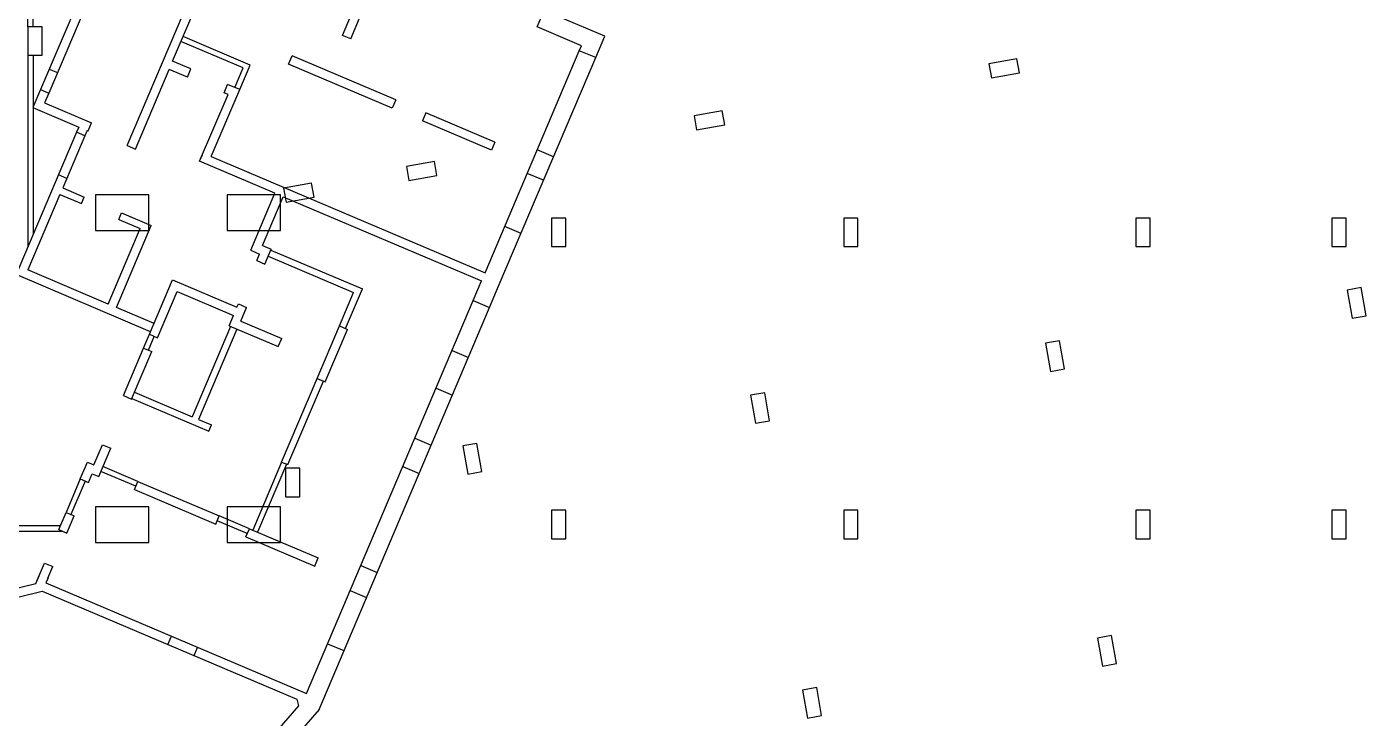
# Model space of a CAD drawing. Header units: metres. Extents: x -681087 to 1033303, y 74272 to 2630761.
# Drawn here: x 15859 to 53448, y 2338000 to 2357404 of the extents above; entities that cross this region are included whole.
import ezdxf

# ---------------------------------------------------------------- set-up
doc = ezdxf.new("R2010")
doc.units = ezdxf.units.M
for name, color, linetype in [('SKELETON_CLEAN', 7, 'Continuous'), ('SKELETON_ISOLATED', 1, 'Continuous'), ('SKELETON_ORIGINAL', 8, 'Continuous')]:
    doc.layers.add(name, color=color, linetype=linetype)

msp = doc.modelspace()

# ---------------------------------------------------------------- linework, layer by layer
at = {"layer": 'SKELETON_CLEAN'}
for p, q in [((15891, 2357404), (15891, 2365304)), ((16041, 2357404), (16041, 2361183)), ((18087, 2359980), (16246, 2355644)), ((18219, 2359652), (16477, 2355546)), ((19952, 2356439), (20940, 2358768)), ((24719, 2357164), (25387, 2358738)), ((18675, 2354070), (20613, 2358636)), ((24949, 2357067), (25617, 2358641)), ((30180, 2357399), (30668, 2358550)), ((32078, 2357137), (30836, 2357664)), ((16291, 2357404), (15891, 2357404)), ((15891, 2357404), (15891, 2356604)), ((16291, 2356604), (16291, 2357404)), ((31423, 2356872), (30180, 2357399)), ((21930, 2356251), (20186, 2356990)), ((22127, 2356331), (20244, 2357128)), ((24949, 2357067), (24719, 2357164)), ((31364, 2356734), (31423, 2356872)), ((31824, 2356538), (32078, 2357137)), ((15891, 2356604), (16291, 2356604)), ((15891, 2356604), (15891, 2351223)), ((23208, 2356355), (23306, 2356586)), ((26214, 2355351), (23306, 2356586)), ((28719, 2350502), (31364, 2356734)), ((29120, 2350168), (31824, 2356538)), ((31824, 2356538), (31364, 2356734)), ((43647, 2356505), (42859, 2356366)), ((43717, 2356111), (43647, 2356505)), ((18905, 2353972), (19854, 2356209)), ((20365, 2355992), (19854, 2356209)), ((20463, 2356223), (19952, 2356439)), ((20365, 2355992), (20463, 2356223)), ((21696, 2355699), (21930, 2356251)), ((21834, 2355640), (22127, 2356331)), ((26117, 2355121), (23208, 2356355)), ((42859, 2356366), (42929, 2355972)), ((42929, 2355972), (43717, 2356111)), ((21396, 2355555), (21494, 2355785)), ((21834, 2355640), (21494, 2355785)), ((16246, 2355644), (16032, 2355138)), ((16246, 2355644), (16477, 2355546)), ((16477, 2355546), (16359, 2355270)), ((20709, 2353630), (21506, 2355508)), ((21037, 2353762), (21834, 2355640)), ((21506, 2355508), (21396, 2355555)), ((26214, 2355351), (26117, 2355121)), ((16032, 2355138), (17320, 2354591)), ((16359, 2355270), (17676, 2354711)), ((27061, 2354991), (26964, 2354761)), ((28994, 2354171), (27061, 2354991)), ((35375, 2355046), (34587, 2354907)), ((35444, 2354652), (35375, 2355046)), ((17320, 2354591), (17258, 2354443)), ((17578, 2354481), (17676, 2354711)), ((28897, 2353941), (26964, 2354761)), ((34587, 2354907), (34656, 2354513)), ((34656, 2354513), (35444, 2354652)), ((17258, 2354443), (15562, 2350448)), ((17488, 2354346), (16867, 2352882)), ((17488, 2354346), (17258, 2354443)), ((17550, 2354493), (17488, 2354346)), ((17550, 2354493), (17578, 2354481)), ((18675, 2354070), (18905, 2353972)), ((20709, 2353630), (20788, 2353814)), ((28994, 2354171), (28897, 2353941)), ((22822, 2352733), (20709, 2353630)), ((21037, 2353762), (28719, 2350502)), ((27299, 2353622), (26511, 2353483)), ((26511, 2353483), (26581, 2353090)), ((27369, 2353228), (27299, 2353622)), ((26581, 2353090), (27369, 2353228)), ((16788, 2352698), (15890, 2350581)), ((16788, 2352698), (17391, 2352442)), ((16867, 2352882), (17470, 2352626)), ((19283, 2352688), (17783, 2352688)), ((17783, 2352688), (17783, 2351688)), ((19283, 2351688), (19283, 2352688)), ((22983, 2352688), (21483, 2352688)), ((21483, 2352688), (21483, 2351688)), ((22142, 2351132), (22822, 2352733)), ((22983, 2351688), (22983, 2352688)), ((23852, 2353015), (23065, 2352876)), ((23065, 2352876), (23134, 2352482)), ((23922, 2352621), (23852, 2353015)), ((17391, 2352442), (17470, 2352626)), ((22470, 2351264), (23052, 2352636)), ((23052, 2352636), (28621, 2350272)), ((23134, 2352482), (23922, 2352621)), ((18441, 2351997), (18519, 2352181)), ((18441, 2351997), (19044, 2351741)), ((18519, 2352181), (19352, 2351827)), ((30984, 2352038), (30584, 2352038)), ((30584, 2352038), (30584, 2351238)), ((30984, 2351238), (30984, 2352038)), ((39184, 2352038), (38784, 2352038)), ((38784, 2352038), (38784, 2351238)), ((39184, 2351238), (39184, 2352038)), ((47384, 2352038), (46984, 2352038)), ((46984, 2352038), (46984, 2351238)), ((47384, 2351238), (47384, 2352038)), ((52884, 2352038), (52484, 2352038)), ((52484, 2352038), (52484, 2351238)), ((52884, 2351238), (52884, 2352038)), ((17783, 2351688), (19283, 2351688)), ((18145, 2349624), (19044, 2351741)), ((18375, 2349526), (19352, 2351827)), ((21483, 2351688), (22983, 2351688)), ((22470, 2351264), (22718, 2351159)), ((30584, 2351238), (30984, 2351238)), ((38784, 2351238), (39184, 2351238)), ((46984, 2351238), (47384, 2351238)), ((52484, 2351238), (52884, 2351238)), ((22142, 2351132), (22391, 2351026)), ((22312, 2350842), (22391, 2351026)), ((22312, 2350842), (22543, 2350744)), ((22543, 2350744), (22718, 2351159)), ((22636, 2350965), (25030, 2349949)), ((22711, 2351140), (25279, 2350050)), ((19331, 2348848), (15562, 2350448)), ((18145, 2349624), (15890, 2350581)), ((19300, 2348775), (19949, 2350303)), ((19949, 2350303), (21758, 2349535)), ((28387, 2349719), (28621, 2350272)), ((28847, 2349524), (29120, 2350168)), ((53309, 2350085), (52915, 2350016)), ((53448, 2349297), (53309, 2350085)), ((19530, 2348677), (20081, 2349975)), ((20081, 2349975), (21660, 2349305)), ((23706, 2338692), (28387, 2349719)), ((24631, 2349011), (25030, 2349949)), ((24806, 2348936), (25279, 2350050)), ((28387, 2349719), (28847, 2349524)), ((52915, 2350016), (53054, 2349228)), ((19429, 2349078), (18375, 2349526)), ((21537, 2349015), (21660, 2349305)), ((21758, 2349535), (21797, 2349627)), ((21797, 2349627), (22027, 2349529)), ((21865, 2349147), (22027, 2349529)), ((24060, 2338248), (28847, 2349524)), ((21578, 2348997), (20502, 2346461)), ((21537, 2349015), (22918, 2348429)), ((21865, 2349147), (23015, 2348659)), ((24006, 2347538), (24631, 2349010)), ((24631, 2349010), (24861, 2348913)), ((53054, 2349228), (53448, 2349297)), ((19136, 2348388), (19300, 2348775)), ((19300, 2348775), (19530, 2348677)), ((21753, 2348923), (20677, 2346387)), ((22918, 2348429), (23015, 2348659)), ((24236, 2347440), (24861, 2348913)), ((44839, 2348592), (44445, 2348522)), ((44978, 2347804), (44839, 2348592)), ((18570, 2347053), (19136, 2348388)), ((18800, 2346956), (19366, 2348290)), ((19136, 2348388), (19366, 2348290)), ((44445, 2348522), (44584, 2347734)), ((44584, 2347734), (44978, 2347804)), ((23010, 2345190), (24006, 2347538)), ((23184, 2345116), (24181, 2347463)), ((24006, 2347538), (24236, 2347440)), ((18570, 2347053), (18800, 2346956)), ((18882, 2347149), (20502, 2346461)), ((36567, 2347133), (36173, 2347064)), ((36173, 2347064), (36312, 2346276)), ((36706, 2346345), (36567, 2347133)), ((18807, 2346974), (20966, 2346058)), ((20677, 2346387), (21040, 2346233)), ((36312, 2346276), (36706, 2346345)), ((20966, 2346058), (21040, 2346233)), ((17745, 2345111), (17983, 2345673)), ((17878, 2344783), (18214, 2345575)), ((17983, 2345673), (18214, 2345575)), ((28492, 2345709), (28098, 2345640)), ((28098, 2345640), (28237, 2344852)), ((28630, 2344921), (28492, 2345709)), ((17360, 2344715), (17561, 2345189)), ((17561, 2345189), (17745, 2345111)), ((23010, 2345190), (22199, 2343280)), ((23010, 2345190), (23184, 2345116)), ((17590, 2344617), (17693, 2344861)), ((17693, 2344861), (17878, 2344783)), ((18977, 2344648), (17997, 2345064)), ((23523, 2345016), (23123, 2345016)), ((23123, 2345016), (23123, 2344216)), ((23523, 2344216), (23523, 2345016)), ((28237, 2344852), (28630, 2344921)), ((17360, 2344715), (16961, 2343776)), ((17360, 2344715), (17590, 2344617)), ((18879, 2344418), (18977, 2344648)), ((18879, 2344418), (21162, 2343449)), ((18977, 2344648), (21260, 2343679)), ((23123, 2344216), (23523, 2344216)), ((16756, 2343293), (16961, 2343776)), ((16961, 2343776), (17191, 2343679)), ((16986, 2343195), (17191, 2343679)), ((19283, 2343928), (17783, 2343928)), ((17783, 2343928), (17783, 2342928)), ((19283, 2342928), (19283, 2343928)), ((21162, 2343449), (21260, 2343679)), ((22107, 2343319), (21260, 2343679)), ((22983, 2343928), (21483, 2343928)), ((21483, 2343928), (21483, 2342928)), ((22983, 2342928), (22983, 2343928)), ((30984, 2343838), (30584, 2343838)), ((30584, 2343838), (30584, 2343038)), ((30984, 2343038), (30984, 2343838)), ((39184, 2343838), (38784, 2343838)), ((38784, 2343838), (38784, 2343038)), ((39184, 2343038), (39184, 2343838)), ((47384, 2343838), (46984, 2343838)), ((46984, 2343838), (46984, 2343038)), ((47384, 2343038), (47384, 2343838)), ((52884, 2343838), (52484, 2343838)), ((52484, 2343838), (52484, 2343038)), ((52884, 2343038), (52884, 2343838)), ((11366, 2343404), (16803, 2343404)), ((16756, 2343293), (16986, 2343195)), ((22009, 2343089), (22107, 2343319)), ((22107, 2343319), (24040, 2342499)), ((11385, 2343254), (16847, 2343254)), ((17783, 2342928), (19283, 2342928)), ((21483, 2342928), (22983, 2342928)), ((22009, 2343089), (23942, 2342269)), ((30584, 2343038), (30984, 2343038)), ((38784, 2343038), (39184, 2343038)), ((46984, 2343038), (47384, 2343038)), ((52484, 2343038), (52884, 2343038)), ((16162, 2341894), (16358, 2342354)), ((16358, 2342354), (16588, 2342256)), ((16451, 2341934), (16588, 2342256)), ((23942, 2342269), (24040, 2342499)), ((13393, 2341106), (16116, 2341785)), ((16116, 2341785), (16205, 2341995)), ((16455, 2341943), (16392, 2341796)), ((16392, 2341796), (23706, 2338692)), ((13803, 2340951), (16286, 2341570)), ((16286, 2341570), (23435, 2338535)), ((46298, 2340319), (45904, 2340250)), ((46437, 2339532), (46298, 2340319)), ((45904, 2340250), (46043, 2339462)), ((46043, 2339462), (46437, 2339532)), ((38026, 2338861), (37632, 2338791)), ((37632, 2338791), (37771, 2338003)), ((38165, 2338073), (38026, 2338861)), ((23435, 2338535), (23482, 2338345)), ((23482, 2338345), (22371, 2337066)), ((24060, 2338248), (23076, 2337116)), ((37771, 2338003), (38165, 2338073))]:
    msp.add_line(p, q, dxfattribs=at)
at = {"layer": 'SKELETON_ISOLATED'}
for p, q in [((16041, 2356604), (16041, 2351577)), ((16489, 2356215), (16719, 2356117)), ((30644, 2353758), (30184, 2353954)), ((16980, 2353149), (16750, 2353247)), ((30363, 2353096), (29903, 2353291)), ((29730, 2351604), (29270, 2351800)), ((19274, 2348329), (19438, 2348716)), ((27793, 2348320), (28253, 2348125)), ((27343, 2347262), (27804, 2347066)), ((26750, 2345863), (27210, 2345667)), ((18918, 2344510), (17938, 2344926)), ((23148, 2345132), (22337, 2343222)), ((26410, 2345062), (26870, 2344866)), ((17498, 2344657), (17099, 2343718)), ((22048, 2343181), (21201, 2343541)), ((25230, 2342282), (25690, 2342086)), ((24933, 2341582), (25393, 2341387)), ((19820, 2340070), (19918, 2340300)), ((20557, 2339757), (20654, 2339987)), ((24300, 2340091), (24760, 2339896))]:
    msp.add_line(p, q, dxfattribs=at)
at = {"layer": 'SKELETON_ORIGINAL'}
for p, q in [((15891, 2357404), (15891, 2365304)), ((16041, 2357404), (16041, 2361183)), ((18087, 2359980), (16246, 2355644)), ((18219, 2359652), (16477, 2355546)), ((19952, 2356439), (20940, 2358768)), ((24719, 2357164), (25387, 2358738)), ((18675, 2354070), (20613, 2358636)), ((24949, 2357067), (25617, 2358641)), ((30180, 2357399), (30668, 2358550)), ((32078, 2357137), (30836, 2357664)), ((16291, 2357404), (15891, 2357404)), ((15891, 2357404), (15891, 2356604)), ((16291, 2356604), (16291, 2357404)), ((31423, 2356872), (30180, 2357399)), ((21930, 2356251), (20186, 2356990)), ((22127, 2356331), (20244, 2357128)), ((24949, 2357067), (24719, 2357164)), ((31364, 2356734), (31423, 2356872)), ((31824, 2356538), (32078, 2357137)), ((15891, 2356604), (16291, 2356604)), ((15891, 2356604), (15891, 2351223)), ((16041, 2356604), (16041, 2351577)), ((23208, 2356355), (23306, 2356586)), ((26214, 2355351), (23306, 2356586)), ((28719, 2350502), (31364, 2356734)), ((29120, 2350168), (31824, 2356538)), ((31824, 2356538), (31364, 2356734)), ((43647, 2356505), (42859, 2356366)), ((43717, 2356111), (43647, 2356505)), ((16489, 2356215), (16719, 2356117)), ((18905, 2353972), (19854, 2356209)), ((20365, 2355992), (19854, 2356209)), ((20463, 2356223), (19952, 2356439)), ((20365, 2355992), (20463, 2356223)), ((21696, 2355699), (21930, 2356251)), ((21834, 2355640), (22127, 2356331)), ((26117, 2355121), (23208, 2356355)), ((42859, 2356366), (42929, 2355972)), ((42929, 2355972), (43717, 2356111)), ((21396, 2355555), (21494, 2355785)), ((21834, 2355640), (21494, 2355785)), ((16246, 2355644), (16032, 2355138)), ((16246, 2355644), (16477, 2355546)), ((16477, 2355546), (16359, 2355270)), ((20709, 2353630), (21506, 2355508)), ((21037, 2353762), (21834, 2355640)), ((21506, 2355508), (21396, 2355555)), ((26214, 2355351), (26117, 2355121)), ((16032, 2355138), (17320, 2354591)), ((16359, 2355270), (17676, 2354711)), ((27061, 2354991), (26964, 2354761)), ((28994, 2354171), (27061, 2354991)), ((35375, 2355046), (34587, 2354907)), ((35444, 2354652), (35375, 2355046)), ((17320, 2354591), (17258, 2354443)), ((17578, 2354481), (17676, 2354711)), ((28897, 2353941), (26964, 2354761)), ((34587, 2354907), (34656, 2354513)), ((34656, 2354513), (35444, 2354652)), ((17258, 2354443), (15562, 2350448)), ((17488, 2354346), (16867, 2352882)), ((17488, 2354346), (17258, 2354443)), ((17550, 2354493), (17488, 2354346)), ((17550, 2354493), (17578, 2354481)), ((18675, 2354070), (18905, 2353972)), ((20709, 2353630), (20788, 2353814)), ((28994, 2354171), (28897, 2353941)), ((30644, 2353758), (30184, 2353954)), ((22822, 2352733), (20709, 2353630)), ((21037, 2353762), (28719, 2350502)), ((27299, 2353622), (26511, 2353483)), ((26511, 2353483), (26581, 2353090)), ((27369, 2353228), (27299, 2353622)), ((16980, 2353149), (16750, 2353247)), ((26581, 2353090), (27369, 2353228)), ((30363, 2353096), (29903, 2353291)), ((16788, 2352698), (15890, 2350581)), ((16788, 2352698), (17391, 2352442)), ((16867, 2352882), (17470, 2352626)), ((19283, 2352688), (17783, 2352688)), ((17783, 2352688), (17783, 2351688)), ((19283, 2352688), (17783, 2352688)), ((17783, 2352688), (17783, 2351688)), ((19283, 2351688), (19283, 2352688)), ((19283, 2351688), (19283, 2352688)), ((22983, 2352688), (21483, 2352688)), ((21483, 2352688), (21483, 2351688)), ((22983, 2352688), (21483, 2352688)), ((21483, 2352688), (21483, 2351688)), ((22142, 2351132), (22822, 2352733)), ((22983, 2351688), (22983, 2352688)), ((22983, 2351688), (22983, 2352688)), ((23852, 2353015), (23065, 2352876)), ((23065, 2352876), (23134, 2352482)), ((23922, 2352621), (23852, 2353015)), ((17391, 2352442), (17470, 2352626)), ((22470, 2351264), (23052, 2352636)), ((23052, 2352636), (28621, 2350272)), ((23134, 2352482), (23922, 2352621)), ((18441, 2351997), (18519, 2352181)), ((18441, 2351997), (19044, 2351741)), ((18519, 2352181), (19352, 2351827)), ((30984, 2352038), (30584, 2352038)), ((30584, 2352038), (30584, 2351238)), ((30984, 2351238), (30984, 2352038)), ((39184, 2352038), (38784, 2352038)), ((38784, 2352038), (38784, 2351238)), ((39184, 2351238), (39184, 2352038)), ((47384, 2352038), (46984, 2352038)), ((46984, 2352038), (46984, 2351238)), ((47384, 2351238), (47384, 2352038)), ((52884, 2352038), (52484, 2352038)), ((52484, 2352038), (52484, 2351238)), ((52884, 2351238), (52884, 2352038)), ((17783, 2351688), (19283, 2351688)), ((17783, 2351688), (19283, 2351688)), ((18145, 2349624), (19044, 2351741)), ((18375, 2349526), (19352, 2351827)), ((21483, 2351688), (22983, 2351688)), ((21483, 2351688), (22983, 2351688)), ((29730, 2351604), (29270, 2351800)), ((22470, 2351264), (22718, 2351159)), ((30584, 2351238), (30984, 2351238)), ((38784, 2351238), (39184, 2351238)), ((46984, 2351238), (47384, 2351238)), ((52484, 2351238), (52884, 2351238)), ((22142, 2351132), (22391, 2351026)), ((22312, 2350842), (22391, 2351026)), ((22312, 2350842), (22543, 2350744)), ((22543, 2350744), (22718, 2351159)), ((22636, 2350965), (25030, 2349949)), ((22711, 2351140), (25279, 2350050)), ((19331, 2348848), (15562, 2350448)), ((18145, 2349624), (15890, 2350581)), ((19300, 2348775), (19949, 2350303)), ((19949, 2350303), (21758, 2349535)), ((28387, 2349719), (28621, 2350272)), ((28847, 2349524), (29120, 2350168)), ((53309, 2350085), (52915, 2350016)), ((53448, 2349297), (53309, 2350085)), ((19530, 2348677), (20081, 2349975)), ((20081, 2349975), (21660, 2349305)), ((23706, 2338692), (28387, 2349719)), ((24631, 2349011), (25030, 2349949)), ((24806, 2348936), (25279, 2350050)), ((28387, 2349719), (28847, 2349524)), ((52915, 2350016), (53054, 2349228)), ((19429, 2349078), (18375, 2349526)), ((21537, 2349015), (21660, 2349305)), ((21758, 2349535), (21797, 2349627)), ((21797, 2349627), (22027, 2349529)), ((21865, 2349147), (22027, 2349529)), ((24060, 2338248), (28847, 2349524)), ((21578, 2348997), (20502, 2346461)), ((21537, 2349015), (22918, 2348429)), ((21865, 2349147), (23015, 2348659)), ((24006, 2347538), (24631, 2349010)), ((24631, 2349010), (24861, 2348913)), ((53054, 2349228), (53448, 2349297)), ((19136, 2348388), (19300, 2348775)), ((19274, 2348329), (19438, 2348716)), ((19300, 2348775), (19530, 2348677)), ((21753, 2348923), (20677, 2346387)), ((22918, 2348429), (23015, 2348659)), ((24236, 2347440), (24861, 2348913)), ((44839, 2348592), (44445, 2348522)), ((44978, 2347804), (44839, 2348592)), ((18570, 2347053), (19136, 2348388)), ((18800, 2346956), (19366, 2348290)), ((19136, 2348388), (19366, 2348290)), ((27793, 2348320), (28253, 2348125)), ((44445, 2348522), (44584, 2347734)), ((44584, 2347734), (44978, 2347804)), ((23010, 2345190), (24006, 2347538)), ((23184, 2345116), (24181, 2347463)), ((24006, 2347538), (24236, 2347440)), ((18570, 2347053), (18800, 2346956)), ((18882, 2347149), (20502, 2346461)), ((18882, 2347149), (20502, 2346461)), ((27343, 2347262), (27804, 2347066)), ((36567, 2347133), (36173, 2347064)), ((36173, 2347064), (36312, 2346276)), ((36706, 2346345), (36567, 2347133)), ((18807, 2346974), (20966, 2346058)), ((20677, 2346387), (21040, 2346233)), ((36312, 2346276), (36706, 2346345)), ((20966, 2346058), (21040, 2346233)), ((17745, 2345111), (17983, 2345673)), ((17878, 2344783), (18214, 2345575)), ((17983, 2345673), (18214, 2345575)), ((26750, 2345863), (27210, 2345667)), ((28492, 2345709), (28098, 2345640)), ((28098, 2345640), (28237, 2344852)), ((28630, 2344921), (28492, 2345709)), ((17360, 2344715), (17561, 2345189)), ((17561, 2345189), (17745, 2345111)), ((23010, 2345190), (22199, 2343280)), ((23010, 2345190), (23184, 2345116)), ((17590, 2344617), (17693, 2344861)), ((17693, 2344861), (17878, 2344783)), ((18918, 2344510), (17938, 2344926)), ((18977, 2344648), (17997, 2345064)), ((23148, 2345132), (22337, 2343222)), ((23523, 2345016), (23123, 2345016)), ((23123, 2345016), (23123, 2344216)), ((23523, 2344216), (23523, 2345016)), ((26410, 2345062), (26870, 2344866)), ((28237, 2344852), (28630, 2344921)), ((17360, 2344715), (16961, 2343776)), ((17498, 2344657), (17099, 2343718)), ((17360, 2344715), (17590, 2344617)), ((18879, 2344418), (18977, 2344648)), ((18879, 2344418), (21162, 2343449)), ((18977, 2344648), (21260, 2343679)), ((23123, 2344216), (23523, 2344216)), ((16756, 2343293), (16961, 2343776)), ((16961, 2343776), (17191, 2343679)), ((16986, 2343195), (17191, 2343679)), ((19283, 2343928), (17783, 2343928)), ((17783, 2343928), (17783, 2342928)), ((19283, 2343928), (17783, 2343928)), ((17783, 2343928), (17783, 2342928)), ((19283, 2342928), (19283, 2343928)), ((19283, 2342928), (19283, 2343928)), ((21162, 2343449), (21260, 2343679)), ((22107, 2343319), (21260, 2343679)), ((22983, 2343928), (21483, 2343928)), ((21483, 2343928), (21483, 2342928)), ((22983, 2343928), (21483, 2343928)), ((21483, 2343928), (21483, 2342928)), ((22983, 2342928), (22983, 2343928)), ((22983, 2342928), (22983, 2343928)), ((30984, 2343838), (30584, 2343838)), ((30584, 2343838), (30584, 2343038)), ((30984, 2343038), (30984, 2343838)), ((39184, 2343838), (38784, 2343838)), ((38784, 2343838), (38784, 2343038)), ((39184, 2343038), (39184, 2343838)), ((47384, 2343838), (46984, 2343838)), ((46984, 2343838), (46984, 2343038)), ((47384, 2343038), (47384, 2343838)), ((52884, 2343838), (52484, 2343838)), ((52484, 2343838), (52484, 2343038)), ((52884, 2343038), (52884, 2343838)), ((11366, 2343404), (16803, 2343404)), ((16756, 2343293), (16986, 2343195)), ((22048, 2343181), (21201, 2343541)), ((22009, 2343089), (22107, 2343319)), ((22107, 2343319), (24040, 2342499)), ((11385, 2343254), (16847, 2343254)), ((17783, 2342928), (19283, 2342928)), ((17783, 2342928), (19283, 2342928)), ((21483, 2342928), (22983, 2342928)), ((21483, 2342928), (22983, 2342928)), ((22009, 2343089), (23942, 2342269)), ((30584, 2343038), (30984, 2343038)), ((38784, 2343038), (39184, 2343038)), ((46984, 2343038), (47384, 2343038)), ((52484, 2343038), (52884, 2343038)), ((16162, 2341894), (16358, 2342354)), ((16358, 2342354), (16588, 2342256)), ((16451, 2341934), (16588, 2342256)), ((23942, 2342269), (24040, 2342499)), ((25230, 2342282), (25690, 2342086)), ((13393, 2341106), (16116, 2341785)), ((16116, 2341785), (16205, 2341995)), ((16455, 2341943), (16392, 2341796)), ((16392, 2341796), (23706, 2338692)), ((13803, 2340951), (16286, 2341570)), ((16286, 2341570), (23435, 2338535)), ((24933, 2341582), (25393, 2341387)), ((19820, 2340070), (19918, 2340300)), ((46298, 2340319), (45904, 2340250)), ((46437, 2339532), (46298, 2340319)), ((20557, 2339757), (20654, 2339987)), ((24300, 2340091), (24760, 2339896)), ((45904, 2340250), (46043, 2339462)), ((46043, 2339462), (46437, 2339532)), ((38026, 2338861), (37632, 2338791)), ((37632, 2338791), (37771, 2338003)), ((38165, 2338073), (38026, 2338861)), ((23435, 2338535), (23482, 2338345)), ((23482, 2338345), (22371, 2337066)), ((24060, 2338248), (23076, 2337116)), ((37771, 2338003), (38165, 2338073))]:
    msp.add_line(p, q, dxfattribs=at)

doc.saveas('drawing.dxf')
